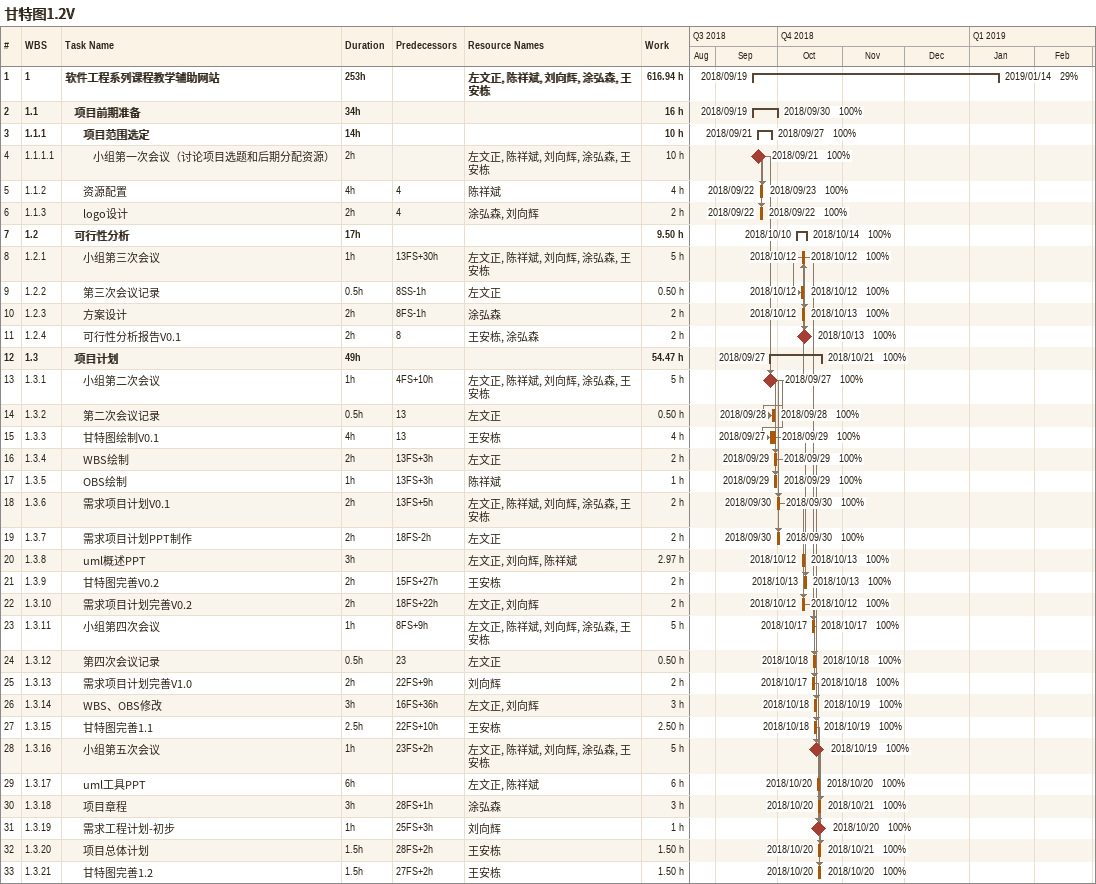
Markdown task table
甘特图1.2V

| ID | WBS | Task | Duration | Start | Finish | Predecessors | Resources | % complete | Work (h) |
|---|---|---|---|---|---|---|---|---|---|
| 1 | 1 | **软件工程系列课程教学辅助网站** | 253h | 2018-09-19 | 2019-01-14 |  | 左文正, 陈祥斌, 刘向辉, 涂弘森, 王安栋 | 29 | 616.94 |
| 2 | 1.1 | **项目前期准备** | 34h | 2018-09-19 | 2018-09-30 |  |  | 100 | 16 |
| 3 | 1.1.1 | **项目范围选定** | 14h | 2018-09-21 | 2018-09-27 |  |  | 100 | 10 |
| 4 | 1.1.1.1 | 小组第一次会议（讨论项目选题和后期分配资源） | 2h | 2018-09-21 | 2018-09-21 |  | 左文正, 陈祥斌, 刘向辉, 涂弘森, 王安栋 | 100 | 10 |
| 5 | 1.1.2 | 资源配置 | 4h | 2018-09-22 | 2018-09-23 | 4 | 陈祥斌 | 100 | 4 |
| 6 | 1.1.3 | logo设计 | 2h | 2018-09-22 | 2018-09-22 | 4 | 涂弘森, 刘向辉 | 100 | 2 |
| 7 | 1.2 | **可行性分析** | 17h | 2018-10-10 | 2018-10-14 |  |  | 100 | 9.50 |
| 8 | 1.2.1 | 小组第三次会议 | 1h | 2018-10-12 | 2018-10-12 | 13FS+30h | 左文正, 陈祥斌, 刘向辉, 涂弘森, 王安栋 | 100 | 5 |
| 9 | 1.2.2 | 第三次会议记录 | 0.5h | 2018-10-12 | 2018-10-12 | 8SS-1h | 左文正 | 100 | 0.50 |
| 10 | 1.2.3 | 方案设计 | 2h | 2018-10-12 | 2018-10-13 | 8FS-1h | 涂弘森 | 100 | 2 |
| 11 | 1.2.4 | 可行性分析报告V0.1 | 2h | 2018-10-13 | 2018-10-13 | 8 | 王安栋, 涂弘森 | 100 | 2 |
| 12 | 1.3 | **项目计划** | 49h | 2018-09-27 | 2018-10-21 |  |  | 100 | 54.47 |
| 13 | 1.3.1 | 小组第二次会议 | 1h | 2018-09-27 | 2018-09-27 | 4FS+10h | 左文正, 陈祥斌, 刘向辉, 涂弘森, 王安栋 | 100 | 5 |
| 14 | 1.3.2 | 第二次会议记录 | 0.5h | 2018-09-28 | 2018-09-28 | 13 | 左文正 | 100 | 0.50 |
| 15 | 1.3.3 | 甘特图绘制V0.1 | 4h | 2018-09-27 | 2018-09-29 | 13 | 王安栋 | 100 | 4 |
| 16 | 1.3.4 | WBS绘制 | 2h | 2018-09-29 | 2018-09-29 | 13FS+3h | 左文正 | 100 | 2 |
| 17 | 1.3.5 | OBS绘制 | 1h | 2018-09-29 | 2018-09-29 | 13FS+3h | 陈祥斌 | 100 | 1 |
| 18 | 1.3.6 | 需求项目计划V0.1 | 2h | 2018-09-30 | 2018-09-30 | 13FS+5h | 左文正, 陈祥斌, 刘向辉, 涂弘森, 王安栋 | 100 | 2 |
| 19 | 1.3.7 | 需求项目计划PPT制作 | 2h | 2018-09-30 | 2018-09-30 | 18FS-2h | 左文正 | 100 | 2 |
| 20 | 1.3.8 | uml概述PPT | 3h | 2018-10-12 | 2018-10-13 |  | 左文正, 刘向辉, 陈祥斌 | 100 | 2.97 |
| 21 | 1.3.9 | 甘特图完善V0.2 | 2h | 2018-10-13 | 2018-10-13 | 15FS+27h | 王安栋 | 100 | 2 |
| 22 | 1.3.10 | 需求项目计划完善V0.2 | 2h | 2018-10-12 | 2018-10-12 | 18FS+22h | 左文正, 刘向辉 | 100 | 2 |
| 23 | 1.3.11 | 小组第四次会议 | 1h | 2018-10-17 | 2018-10-17 | 8FS+9h | 左文正, 陈祥斌, 刘向辉, 涂弘森, 王安栋 | 100 | 5 |
| 24 | 1.3.12 | 第四次会议记录 | 0.5h | 2018-10-18 | 2018-10-18 | 23 | 左文正 | 100 | 0.50 |
| 25 | 1.3.13 | 需求项目计划完善V1.0 | 2h | 2018-10-17 | 2018-10-18 | 22FS+9h | 刘向辉 | 100 | 2 |
| 26 | 1.3.14 | WBS、OBS修改 | 3h | 2018-10-18 | 2018-10-19 | 16FS+36h | 左文正, 刘向辉 | 100 | 3 |
| 27 | 1.3.15 | 甘特图完善1.1 | 2.5h | 2018-10-18 | 2018-10-19 | 22FS+10h | 王安栋 | 100 | 2.50 |
| 28 | 1.3.16 | 小组第五次会议 | 1h | 2018-10-19 | 2018-10-19 | 23FS+2h | 左文正, 陈祥斌, 刘向辉, 涂弘森, 王安栋 | 100 | 5 |
| 29 | 1.3.17 | uml工具PPT | 6h | 2018-10-20 | 2018-10-20 |  | 左文正, 陈祥斌 | 100 | 6 |
| 30 | 1.3.18 | 项目章程 | 3h | 2018-10-20 | 2018-10-21 | 28FS+1h | 涂弘森 | 100 | 3 |
| 31 | 1.3.19 | 需求工程计划-初步 | 1h | 2018-10-20 | 2018-10-20 | 25FS+3h | 刘向辉 | 100 | 1 |
| 32 | 1.3.20 | 项目总体计划 | 1.5h | 2018-10-20 | 2018-10-21 | 28FS+2h | 王安栋 | 100 | 1.50 |
| 33 | 1.3.21 | 甘特图完善1.2 | 1.5h | 2018-10-20 | 2018-10-20 | 27FS+2h | 王安栋 | 100 | 1.50 |
